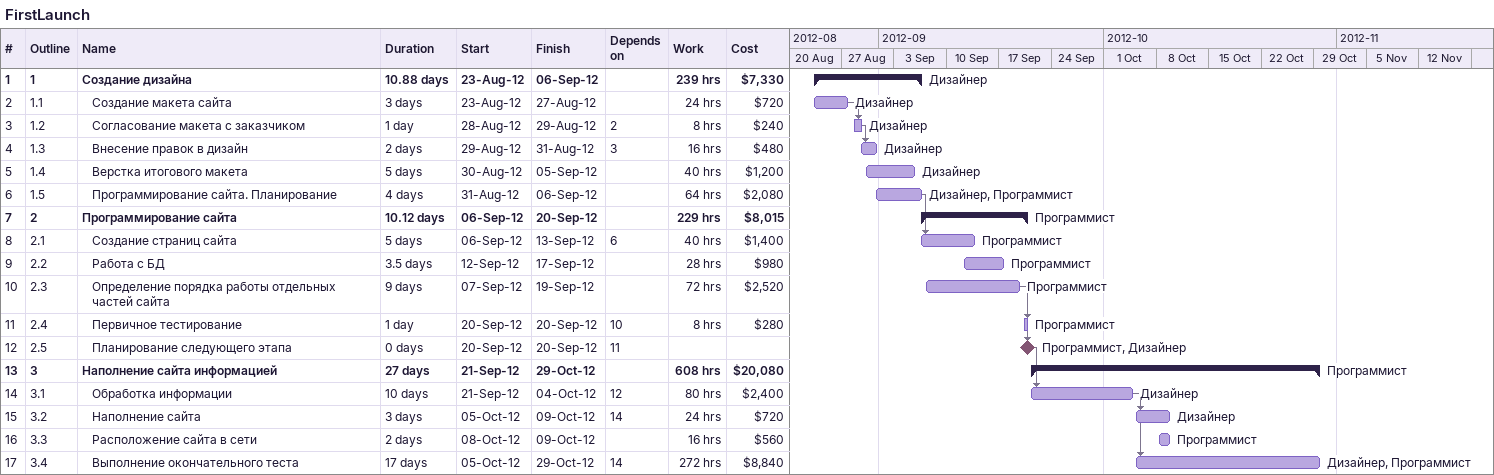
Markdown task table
FirstLaunch

| ID | WBS | Task | Duration | Start | Finish | Predecessors | Resources | Work (h) | Cost ($) |
|---|---|---|---|---|---|---|---|---|---|
| 1 | 1 | **Создание дизайна** | 10.88d | 2012-08-23 | 2012-09-06 |  | Дизайнер | 239 | 7330 |
| 2 | 1.1 | Создание макета сайта | 3d | 2012-08-23 | 2012-08-27 |  | Дизайнер | 24 | 720 |
| 3 | 1.2 | Согласование макета с заказчиком | 1d | 2012-08-28 | 2012-08-29 | 2 | Дизайнер | 8 | 240 |
| 4 | 1.3 | Внесение правок в дизайн | 2d | 2012-08-29 | 2012-08-31 | 3 | Дизайнер | 16 | 480 |
| 5 | 1.4 | Верстка итогового макета | 5d | 2012-08-30 | 2012-09-05 |  | Дизайнер | 40 | 1200 |
| 6 | 1.5 | Программирование сайта. Планирование | 4d | 2012-08-31 | 2012-09-06 |  | Дизайнер, Программист | 64 | 2080 |
| 7 | 2 | **Программирование сайта** | 10.12d | 2012-09-06 | 2012-09-20 |  | Программист | 229 | 8015 |
| 8 | 2.1 | Создание страниц сайта | 5d | 2012-09-06 | 2012-09-13 | 6 | Программист | 40 | 1400 |
| 9 | 2.2 | Работа с БД | 3.5d | 2012-09-12 | 2012-09-17 |  | Программист | 28 | 980 |
| 10 | 2.3 | Определение порядка работы отдельных частей сайта | 9d | 2012-09-07 | 2012-09-19 |  | Программист | 72 | 2520 |
| 11 | 2.4 | Первичное тестирование | 1d | 2012-09-20 | 2012-09-20 | 10 | Программист | 8 | 280 |
| 12 | 2.5 | Планирование следующего этапа | 0d | 2012-09-20 | 2012-09-20 | 11 | Программист, Дизайнер |  |  |
| 13 | 3 | **Наполнение сайта информацией** | 27d | 2012-09-21 | 2012-10-29 |  | Программист | 608 | 20080 |
| 14 | 3.1 | Обработка информации | 10d | 2012-09-21 | 2012-10-04 | 12 | Дизайнер | 80 | 2400 |
| 15 | 3.2 | Наполнение сайта | 3d | 2012-10-05 | 2012-10-09 | 14 | Дизайнер | 24 | 720 |
| 16 | 3.3 | Расположение сайта в сети | 2d | 2012-10-08 | 2012-10-09 |  | Программист | 16 | 560 |
| 17 | 3.4 | Выполнение окончательного теста | 17d | 2012-10-05 | 2012-10-29 | 14 | Дизайнер, Программист | 272 | 8840 |
